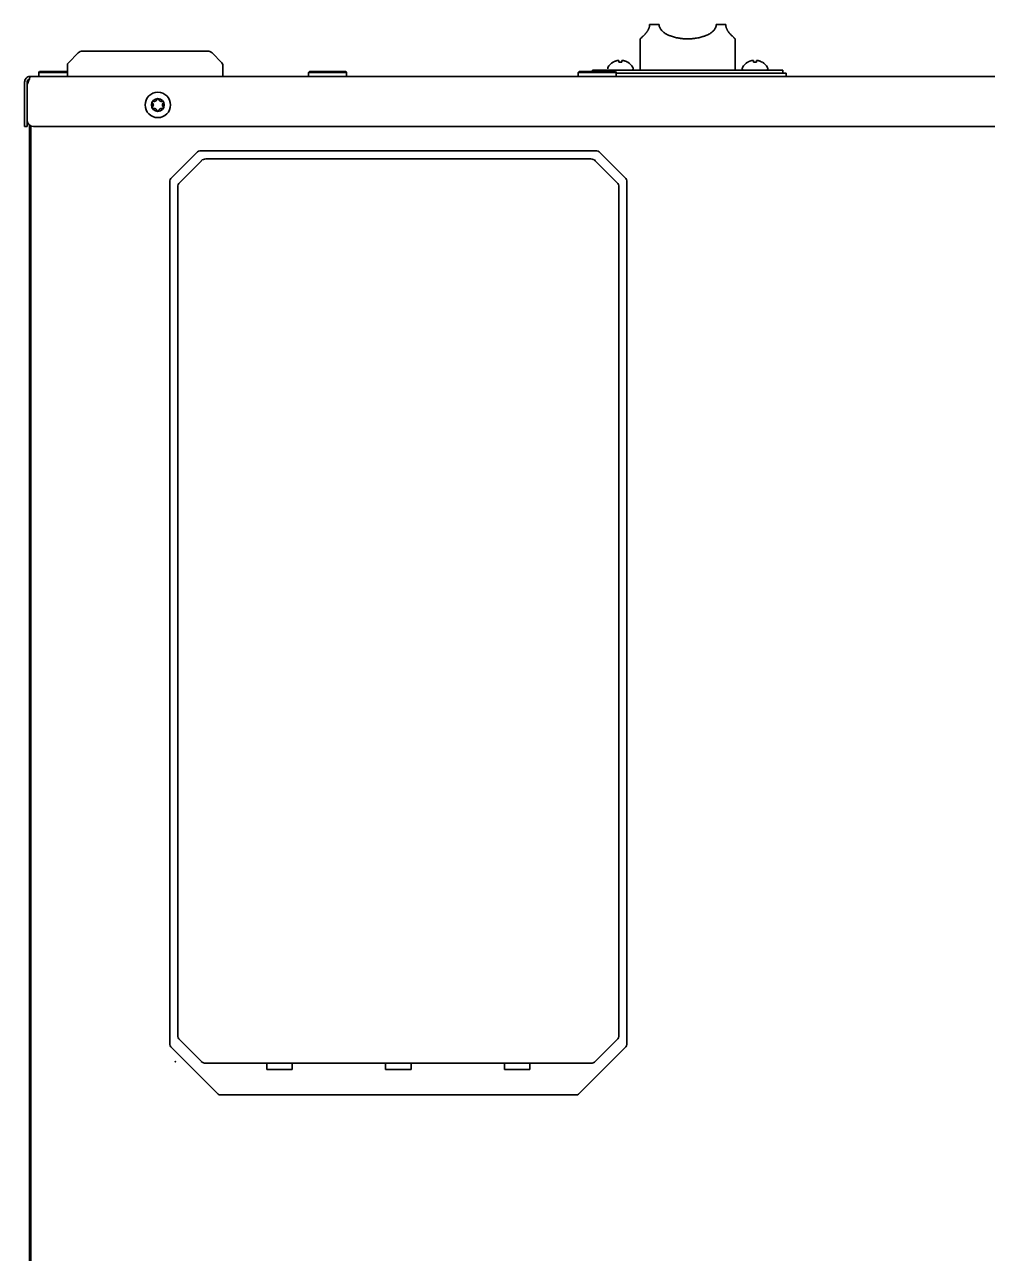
# Model space of a CAD drawing. Extents: x 53 to 4125, y 6244 to 9910.
# Drawn here: x 52.8 to 356.2, y 8372 to 8759.2 of the extents above; entities that cross this region are included whole.
import ezdxf

# ---------------------------------------------------------------- set-up
doc = ezdxf.new("R2010")
doc.units = 0
doc.header["$LTSCALE"] = 5
doc.layers.add('1', color=7, linetype='CONTINUOUS', true_color=0xffffff)
doc.layers.add('ORTHO$15', color=7, linetype='CONTINUOUS', true_color=0xffffff)

msp = doc.modelspace()

# ---------------------------------------------------------------- linework, layer by layer
at = {"layer": '1', "color": 7, "linetype": 'Continuous', "lineweight": 35}
for p, q in [((249.76, 8759.23), (252.76, 8759.23)), ((270.76, 8759.23), (273.76, 8759.23)), ((246.76, 8754.73), (246.76, 8744.9)), ((276.76, 8744.9), (276.76, 8754.73)), ((231.76, 8744.9), (291.76, 8744.9)), ((231.76, 8744.9), (231.76, 8744.4)), ((236.54, 8745.5), (236.54, 8745.3)), ((238.24, 8747.35), (238.24, 8747.38)), ((242.84, 8747.38), (242.84, 8747.35)), ((244.54, 8745.3), (244.54, 8745.5)), ((278.97, 8745.5), (278.97, 8745.3)), ((280.67, 8747.35), (280.67, 8747.38)), ((285.27, 8747.38), (285.27, 8747.35)), ((286.97, 8745.3), (286.97, 8745.5)), ((291.76, 8743.9), (291.76, 8744.9)), ((239.26, 8743.9), (292.76, 8743.9)), ((292.76, 8742.9), (292.76, 8743.9))]:
    msp.add_line(p, q, dxfattribs=at)
for centre, radius, start, end in [((236.94, 8745.5), 0.4, 149.6988, 180), ((240.74, 8743.28), 4.8, 121.5837, 149.6988), ((240.54, 8743.6), 3.78, 90.0035, 97.6041), ((240.54, 8743.6), 3.78, 82.3959, 89.9965), ((240.34, 8743.28), 4.8, 30.3012, 58.4186), ((244.14, 8745.3), 0.4, 270, 0), ((244.14, 8745.5), 0.4, 0, 30.3012), ((279.37, 8745.5), 0.4, 149.6988, 180), ((279.37, 8745.3), 0.4, 180, 270), ((283.17, 8743.28), 4.8, 121.5837, 149.6988), ((282.97, 8743.6), 3.78, 90.0035, 97.6041), ((282.97, 8743.6), 3.78, 82.3959, 89.9965), ((282.77, 8743.28), 4.8, 30.3012, 58.4186), ((286.57, 8745.3), 0.4, 270, 0), ((286.57, 8745.5), 0.4, 0, 30.3012)]:
    msp.add_arc(centre, radius, start, end, dxfattribs=at)
for points, knots in [([(249.76, 8759.23), (249.76, 8759.17), (249.75, 8759.11), (249.75, 8758.99), (249.74, 8758.93), (249.72, 8758.75), (249.7, 8758.64), (249.65, 8758.41), (249.62, 8758.31), (249.55, 8758.1), (249.51, 8758), (249.46, 8757.88), (249.45, 8757.86), (249.43, 8757.81), (249.41, 8757.79), (249.38, 8757.72), (249.36, 8757.67), (249.29, 8757.54), (249.25, 8757.46), (249.15, 8757.29), (249.1, 8757.22), (249, 8757.07), (248.95, 8757), (248.88, 8756.89), (248.85, 8756.86), (248.8, 8756.79), (248.78, 8756.76), (248.7, 8756.66), (248.65, 8756.6), (248.55, 8756.48), (248.51, 8756.42), (248.41, 8756.31), (248.36, 8756.25), (248.13, 8755.99), (247.95, 8755.81), (247.74, 8755.61), (247.7, 8755.57), (247.63, 8755.5), (247.51, 8755.39), (247.41, 8755.3), (247.22, 8755.12), (247.11, 8755.03), (247, 8754.93), (246.97, 8754.91), (246.94, 8754.88), (246.92, 8754.87), (246.91, 8754.86), (246.87, 8754.83), (246.82, 8754.78), (246.78, 8754.75), (246.76, 8754.73), (246.76, 8754.73), (246.76, 8754.73)], [0, 0, 0, 0, 0.015636, 0.015636, 0.031272, 0.031272, 0.062545, 0.062545, 0.093817, 0.093817, 0.12509, 0.12509, 0.132908, 0.132908, 0.140726, 0.140726, 0.156362, 0.156362, 0.187635, 0.187635, 0.218907, 0.218907, 0.25018, 0.25018, 0.265816, 0.265816, 0.281452, 0.281452, 0.312725, 0.312725, 0.343997, 0.343997, 0.37527, 0.37527, 0.50036, 0.50036, 0.531632, 0.531632, 0.562905, 0.62545, 0.62545, 0.750539, 0.750539, 0.781812, 0.797448, 0.797448, 0.813084, 0.813084, 0.875629, 0.938174, 0.938174, 1, 1, 1, 1]), ([(270.76, 8759.23), (270.76, 8759.17), (270.75, 8759.11), (270.74, 8758.99), (270.74, 8758.93), (270.71, 8758.75), (270.68, 8758.64), (270.61, 8758.41), (270.57, 8758.31), (270.47, 8758.1), (270.42, 8758), (270.33, 8757.86), (270.3, 8757.81), (270.23, 8757.72), (270.2, 8757.67), (270.1, 8757.54), (270.03, 8757.45), (269.88, 8757.29), (269.81, 8757.22), (269.65, 8757.07), (269.57, 8756.99), (269.45, 8756.89), (269.4, 8756.85), (269.32, 8756.79), (269.28, 8756.75), (269.14, 8756.66), (269.06, 8756.59), (268.79, 8756.41), (268.6, 8756.3), (268.22, 8756.09), (268.02, 8756), (267.63, 8755.81), (267.42, 8755.73), (267.11, 8755.61), (267, 8755.57), (266.79, 8755.5), (266.68, 8755.46), (266.36, 8755.36), (266.14, 8755.3), (265.48, 8755.12), (265.03, 8755.03), (264.34, 8754.92), (264.11, 8754.88), (263.76, 8754.84), (263.59, 8754.82), (263.41, 8754.8), (263.29, 8754.79), (263.23, 8754.79), (262.7, 8754.75), (262.23, 8754.73), (261.28, 8754.73), (260.81, 8754.75), (260.11, 8754.8), (259.87, 8754.83), (259.52, 8754.87), (259.4, 8754.88), (259.17, 8754.92), (259.06, 8754.93), (258.48, 8755.03), (258.03, 8755.12), (257.37, 8755.29), (257.16, 8755.36), (256.73, 8755.49), (256.52, 8755.57), (256.2, 8755.68), (256.1, 8755.73), (255.89, 8755.81), (255.79, 8755.86), (255.49, 8755.99), (255.29, 8756.09), (255.01, 8756.25), (254.91, 8756.3), (254.73, 8756.42), (254.63, 8756.47), (254.45, 8756.59), (254.37, 8756.66), (254.24, 8756.75), (254.19, 8756.79), (254.11, 8756.85), (254.06, 8756.89), (253.94, 8756.99), (253.86, 8757.07), (253.7, 8757.22), (253.63, 8757.29), (253.48, 8757.46), (253.41, 8757.54), (253.31, 8757.67), (253.28, 8757.72), (253.21, 8757.81), (253.18, 8757.86), (253.09, 8758), (253.04, 8758.1), (252.97, 8758.25), (252.95, 8758.31), (252.91, 8758.39), (252.9, 8758.41), (252.88, 8758.47), (252.87, 8758.5), (252.83, 8758.64), (252.8, 8758.75), (252.78, 8758.93), (252.77, 8758.99), (252.76, 8759.08), (252.76, 8759.11), (252.76, 8759.17), (252.76, 8759.2), (252.76, 8759.23)], [0, 0, 0, 0, 0.007812, 0.007812, 0.015625, 0.015625, 0.03125, 0.03125, 0.046875, 0.046875, 0.0625, 0.0625, 0.070312, 0.070312, 0.078125, 0.078125, 0.09375, 0.09375, 0.109375, 0.109375, 0.125, 0.125, 0.132812, 0.132812, 0.140625, 0.140625, 0.15625, 0.15625, 0.1875, 0.1875, 0.21875, 0.21875, 0.25, 0.25, 0.265625, 0.265625, 0.28125, 0.28125, 0.3125, 0.3125, 0.375, 0.375, 0.40625, 0.40625, 0.421875, 0.429687, 0.429687, 0.4375, 0.4375, 0.5, 0.5, 0.5625, 0.5625, 0.59375, 0.59375, 0.609375, 0.609375, 0.625, 0.625, 0.6875, 0.6875, 0.71875, 0.71875, 0.75, 0.75, 0.765625, 0.765625, 0.78125, 0.78125, 0.8125, 0.8125, 0.828125, 0.828125, 0.84375, 0.84375, 0.859375, 0.859375, 0.867187, 0.867187, 0.875, 0.875, 0.890625, 0.890625, 0.90625, 0.90625, 0.921875, 0.921875, 0.929688, 0.929688, 0.9375, 0.9375, 0.953125, 0.953125, 0.960938, 0.960938, 0.964844, 0.964844, 0.96875, 0.96875, 0.984375, 0.984375, 0.992188, 0.992188, 0.996094, 0.996094, 1, 1, 1, 1]), ([(276.76, 8754.73), (276.76, 8754.73), (276.76, 8754.73), (276.76, 8754.73), (276.73, 8754.75), (276.67, 8754.8), (276.64, 8754.83), (276.57, 8754.88), (276.53, 8754.92), (276.47, 8754.97), (276.43, 8755), (276.39, 8755.04), (276.37, 8755.06), (276.35, 8755.07), (276.29, 8755.13), (276.17, 8755.24), (276.03, 8755.36), (275.89, 8755.5), (275.81, 8755.57), (275.65, 8755.73), (275.56, 8755.81), (275.39, 8755.99), (275.29, 8756.09), (275.18, 8756.22), (275.15, 8756.25), (275.1, 8756.3), (275.08, 8756.33), (275.01, 8756.42), (274.96, 8756.47), (274.81, 8756.66), (274.71, 8756.78), (274.58, 8756.96), (274.56, 8756.99), (274.51, 8757.07), (274.48, 8757.1), (274.41, 8757.22), (274.36, 8757.29), (274.27, 8757.46), (274.22, 8757.54), (274.13, 8757.72), (274.09, 8757.81), (274.03, 8757.93), (274.02, 8757.95), (274, 8758), (273.97, 8758.07), (273.95, 8758.15), (273.89, 8758.31), (273.86, 8758.41), (273.82, 8758.58), (273.81, 8758.64), (273.79, 8758.75), (273.78, 8758.81), (273.76, 8758.99), (273.76, 8759.11), (273.76, 8759.23)], [0, 0, 0, 0, 0.000375, 0.000375, 0.125328, 0.125328, 0.187805, 0.187805, 0.250281, 0.250281, 0.281519, 0.297139, 0.297139, 0.312758, 0.312758, 0.375234, 0.437711, 0.437711, 0.500187, 0.500187, 0.562664, 0.562664, 0.625141, 0.625141, 0.64076, 0.64076, 0.656379, 0.656379, 0.687617, 0.687617, 0.750094, 0.750094, 0.765713, 0.765713, 0.781332, 0.781332, 0.81257, 0.81257, 0.843809, 0.843809, 0.875047, 0.875047, 0.882856, 0.882856, 0.890666, 0.906285, 0.906285, 0.937523, 0.937523, 0.953143, 0.953143, 0.968762, 0.968762, 1, 1, 1, 1]), ([(240.04, 8747.35), (240.04, 8747.47), (240.04, 8747.58), (240.04, 8747.72), (240.04, 8747.76), (240.04, 8747.83), (240.04, 8747.87), (240.04, 8747.9)], [0, 0, 0, 0, 0.5, 0.5, 0.75, 0.75, 1, 1, 1, 1]), ([(242.84, 8747.35), (242.64, 8747.47), (242.43, 8747.58), (242.1, 8747.72), (241.99, 8747.76), (241.77, 8747.83), (241.65, 8747.87), (241.54, 8747.9)], [0, 0, 0, 0, 0.5, 0.5, 0.75, 0.75, 1, 1, 1, 1]), ([(282.47, 8747.35), (282.47, 8747.47), (282.47, 8747.58), (282.47, 8747.72), (282.47, 8747.76), (282.47, 8747.83), (282.47, 8747.87), (282.47, 8747.9)], [0, 0, 0, 0, 0.5, 0.5, 0.75, 0.75, 1, 1, 1, 1]), ([(285.27, 8747.35), (285.07, 8747.47), (284.86, 8747.58), (284.54, 8747.72), (284.43, 8747.76), (284.2, 8747.83), (284.09, 8747.87), (283.97, 8747.9)], [0, 0, 0, 0, 0.5, 0.5, 0.75, 0.75, 1, 1, 1, 1])]:
    msp.add_open_spline(points, degree=3, knots=knots, dxfattribs=at)
for points in [[(239.54, 8747.9), (239.48, 8747.88), (239.38, 8747.85), (239.21, 8747.8), (239.06, 8747.75), (238.9, 8747.69), (238.75, 8747.62), (238.59, 8747.54), (238.43, 8747.46), (238.3, 8747.39), (238.24, 8747.35)], [(240.04, 8747.9), (240.01, 8747.9), (239.97, 8747.91), (239.9, 8747.91), (239.82, 8747.91), (239.75, 8747.91), (239.68, 8747.91), (239.61, 8747.91), (239.56, 8747.9), (239.54, 8747.9)], [(241.54, 8747.9), (241.51, 8747.9), (241.46, 8747.91), (241.39, 8747.91), (241.32, 8747.91), (241.25, 8747.91), (241.18, 8747.91), (241.11, 8747.91), (241.06, 8747.9), (241.04, 8747.9)], [(241.04, 8747.9), (241.04, 8747.88), (241.04, 8747.85), (241.04, 8747.8), (241.04, 8747.75), (241.04, 8747.69), (241.04, 8747.62), (241.04, 8747.54), (241.04, 8747.46), (241.04, 8747.39), (241.04, 8747.35)], [(281.97, 8747.9), (281.92, 8747.88), (281.81, 8747.85), (281.65, 8747.8), (281.49, 8747.75), (281.33, 8747.69), (281.18, 8747.62), (281.03, 8747.54), (280.86, 8747.46), (280.74, 8747.39), (280.67, 8747.35)], [(282.47, 8747.9), (282.45, 8747.9), (282.4, 8747.91), (282.33, 8747.91), (282.26, 8747.91), (282.19, 8747.91), (282.12, 8747.91), (282.04, 8747.91), (282, 8747.9), (281.97, 8747.9)], [(283.97, 8747.9), (283.95, 8747.9), (283.9, 8747.91), (283.82, 8747.91), (283.75, 8747.91), (283.68, 8747.91), (283.61, 8747.91), (283.54, 8747.91), (283.5, 8747.9), (283.47, 8747.9)], [(283.47, 8747.9), (283.47, 8747.88), (283.47, 8747.85), (283.47, 8747.8), (283.47, 8747.75), (283.47, 8747.69), (283.47, 8747.62), (283.47, 8747.54), (283.47, 8747.46), (283.47, 8747.39), (283.47, 8747.35)]]:
    msp.add_open_spline(points, degree=3, dxfattribs=at)
at = {"layer": 'ORTHO$15', "color": 7, "linetype": 'Continuous', "lineweight": 35, "extrusion": (0, 1, 0)}
for p, q in [((66.55, 8747.19), (69.67, 8750.32)), ((71.08, 8750.9), (73.26, 8750.9)), ((73.26, 8750.9), (108.26, 8750.9)), ((108.26, 8750.9), (110.43, 8750.9)), ((114.96, 8747.19), (111.84, 8750.32)), ((57.51, 8744.4), (57.26, 8744.15)), ((66.26, 8744.4), (57.51, 8744.4)), ((66.26, 8742.9), (66.26, 8746.49)), ((115.26, 8746.49), (115.26, 8742.9)), ((142.51, 8744.4), (142.26, 8744.15)), ((154.01, 8744.4), (142.51, 8744.4)), ((154.26, 8744.15), (154.01, 8744.4)), ((227.51, 8744.4), (227.26, 8744.15)), ((239.01, 8744.4), (227.51, 8744.4)), ((239.26, 8744.15), (239.01, 8744.4)), ((52.76, 8740.37), (52.76, 8741.1)), ((52.76, 8740.37), (52.76, 8729.1)), ((53.56, 8740.37), (53.56, 8741.1)), ((53.9, 8741.1), (53.56, 8740.37)), ((53.56, 8740.37), (53.56, 8729.1)), ((53.56, 8740.37), (53.56, 8729.1)), ((54.81, 8742.9), (54.56, 8742.9)), ((54.81, 8742.9), (803.71, 8742.9)), ((66.26, 8744.15), (57.26, 8744.15)), ((57.26, 8744.15), (57.26, 8742.9)), ((154.26, 8744.15), (142.26, 8744.15)), ((142.26, 8744.15), (142.26, 8742.9)), ((154.26, 8742.9), (154.26, 8744.15)), ((227.26, 8744.15), (227.26, 8742.9)), ((239.26, 8744.15), (227.26, 8744.15)), ((239.26, 8742.9), (239.26, 8744.15)), ((52.76, 8727.1), (52.76, 8729.1)), ((53.56, 8729.1), (53.56, 8727.1)), ((53.56, 8727.1), (52.76, 8727.1)), ((54.26, 8012), (54.26, 8727.57)), ((54.76, 8104.94), (54.76, 8727.27)), ((802.95, 8727.1), (55.56, 8727.1)), ((98.85, 8710.7), (107.26, 8719.11)), ((107.97, 8719.4), (108.37, 8719.4)), ((108.5, 8719.4), (232.61, 8719.4)), ((232.74, 8719.4), (233.14, 8719.4)), ((233.85, 8719.11), (242.26, 8710.7)), ((101.64, 8709.49), (108.47, 8716.32)), ((109.88, 8716.9), (231.23, 8716.9)), ((232.64, 8716.32), (239.47, 8709.49)), ((98.56, 8709.59), (98.56, 8709.99)), ((98.56, 8439.35), (98.56, 8709.46)), ((242.56, 8709.99), (242.56, 8709.59)), ((242.56, 8709.46), (242.56, 8439.35)), ((101.06, 8708.07), (101.06, 8707.09)), ((240.06, 8708.07), (240.06, 8707.09)), ((101.06, 8440.73), (101.06, 8588.24)), ((240.06, 8588.24), (240.06, 8440.73)), ((98.56, 8438.57), (98.56, 8439.22)), ((98.56, 8437.82), (98.56, 8438.57)), ((108.47, 8432.49), (101.64, 8439.32)), ((239.47, 8439.32), (232.64, 8432.49)), ((242.56, 8439.22), (242.56, 8438.57)), ((242.56, 8438.57), (242.56, 8437.82)), ((113.76, 8422.2), (98.85, 8437.11)), ((242.26, 8437.11), (227.35, 8422.2)), ((112.71, 8431.9), (109.88, 8431.9)), ((228.4, 8431.9), (112.71, 8431.9)), ((129.11, 8429.9), (129.11, 8431.9)), ((137.11, 8431.9), (137.11, 8429.9)), ((166.56, 8429.9), (166.56, 8431.9)), ((174.56, 8431.9), (174.56, 8429.9)), ((204.01, 8429.9), (204.01, 8431.9)), ((212.01, 8431.9), (212.01, 8429.9)), ((231.23, 8431.9), (228.4, 8431.9)), ((137.11, 8429.9), (129.11, 8429.9)), ((174.56, 8429.9), (166.56, 8429.9)), ((212.01, 8429.9), (204.01, 8429.9)), ((226.64, 8421.9), (114.47, 8421.9))]:
    msp.add_line(p, q, dxfattribs=at)
at = {"layer": 'ORTHO$15', "color": 7, "linetype": 'Continuous', "lineweight": 35}
msp.add_circle((94.76, 8733.9), 4, dxfattribs=at)
at = {"layer": 'ORTHO$15', "color": 7, "linetype": 'Continuous', "lineweight": 35, "extrusion": (0, 0, -1)}
msp.add_circle((-94.76, 8733.9), 2.03, dxfattribs=at)
for centre, radius, start, end in [((-71.08, 8748.9), 2, 45, 90), ((-110.43, 8748.9), 2, 90, 135), ((-67.26, 8746.49), 1, 0, 45), ((-114.26, 8746.49), 1, 135, 180), ((-107.97, 8718.4), 1, 45, 90), ((-233.14, 8718.4), 1, 90, 135), ((-241.56, 8709.99), 1, 135, 180), ((-103.06, 8440.73), 2, 315, 0), ((-231.23, 8433.9), 2, 225, 270), ((-226.64, 8422.9), 1, 225, 270)]:
    msp.add_arc(centre, radius, start, end, dxfattribs=at)
at = {"layer": 'ORTHO$15', "color": 7, "linetype": 'Continuous', "lineweight": 35}
for centre, radius, start, end in [((55.56, 8729.1), 2, 180, 270), ((109.88, 8714.9), 2, 90, 135), ((231.23, 8714.9), 2, 45, 90), ((99.56, 8709.99), 1, 135, 180), ((103.06, 8708.07), 2, 135, 180), ((238.06, 8708.07), 2, 0, 45), ((238.06, 8440.73), 2, 315, 0), ((99.56, 8437.82), 1, 180, 225), ((241.56, 8437.82), 1, 315, 0), ((109.88, 8433.9), 2, 225, 270), ((114.47, 8422.9), 1, 225, 270)]:
    msp.add_arc(centre, radius, start, end, dxfattribs=at)
for points, knots in [([(54.41, 8742.9), (54.18, 8742.88), (53.97, 8742.82), (53.56, 8742.62), (53.38, 8742.49), (53.08, 8742.16), (52.96, 8741.96), (52.8, 8741.55), (52.76, 8741.33), (52.76, 8741.1)], [0, 0, 0, 0, 0.25, 0.25, 0.5, 0.5, 0.75, 0.75, 1, 1, 1, 1]), ([(54.47, 8742.1), (54.41, 8742.09), (54.35, 8742.08), (54.23, 8742.05), (54.17, 8742.03), (54.06, 8741.97), (54.01, 8741.94), (53.91, 8741.87), (53.86, 8741.82), (53.78, 8741.73), (53.74, 8741.68), (53.67, 8741.58), (53.65, 8741.52), (53.6, 8741.41), (53.58, 8741.35), (53.56, 8741.23), (53.56, 8741.16), (53.56, 8741.1)], [0, 0, 0, 0, 0.125, 0.125, 0.25, 0.25, 0.375, 0.375, 0.5, 0.5, 0.625, 0.625, 0.75, 0.75, 0.875, 0.875, 1, 1, 1, 1]), ([(54.78, 8742.9), (54.75, 8742.89), (54.71, 8742.87), (54.63, 8742.81), (54.6, 8742.77), (54.52, 8742.67), (54.49, 8742.61), (54.41, 8742.48), (54.38, 8742.4), (54.3, 8742.24), (54.27, 8742.15), (54.19, 8741.96), (54.15, 8741.86), (54.08, 8741.65), (54.04, 8741.54), (53.97, 8741.33), (53.93, 8741.21), (53.9, 8741.1)], [0, 0, 0, 0, 0.125, 0.125, 0.25, 0.25, 0.375, 0.375, 0.5, 0.5, 0.625, 0.625, 0.75, 0.75, 0.875, 0.875, 1, 1, 1, 1]), ([(54.81, 8742.9), (54.81, 8742.9), (54.81, 8742.9), (54.81, 8742.9), (54.8, 8742.9), (54.8, 8742.9), (54.8, 8742.9), (54.8, 8742.9), (54.8, 8742.9), (54.8, 8742.9), (54.8, 8742.9), (54.79, 8742.9), (54.79, 8742.9), (54.79, 8742.9), (54.79, 8742.9), (54.78, 8742.9), (54.78, 8742.9)], [0, 0, 0, 0, 0.073473, 0.146486, 0.219075, 0.291275, 0.363122, 0.434652, 0.505902, 0.57691, 0.647713, 0.71835, 0.788858, 0.859277, 0.929644, 1, 1, 1, 1]), ([(93.1, 8734.48), (93.09, 8734.5), (93.06, 8734.52), (93.04, 8734.55), (93.03, 8734.58), (93.03, 8734.59), (93.02, 8734.6), (93.02, 8734.61), (93.01, 8734.64), (93.01, 8734.66), (93, 8734.68), (93, 8734.69), (93, 8734.71), (93, 8734.72), (93, 8734.75), (93, 8734.77), (93.01, 8734.79), (93.01, 8734.8), (93.02, 8734.82), (93.02, 8734.83), (93.03, 8734.86), (93.04, 8734.87), (93.05, 8734.9), (93.05, 8734.91), (93.07, 8734.92), (93.07, 8734.93), (93.09, 8734.95), (93.1, 8734.96), (93.12, 8734.98), (93.13, 8734.99), (93.14, 8735), (93.15, 8735), (93.18, 8735.02), (93.19, 8735.03), (93.22, 8735.04), (93.23, 8735.04), (93.24, 8735.04), (93.25, 8735.05), (93.28, 8735.05), (93.3, 8735.06), (93.32, 8735.06), (93.33, 8735.06), (93.35, 8735.06), (93.36, 8735.06), (93.39, 8735.05), (93.41, 8735.05), (93.42, 8735.05)], [0, 0, 0, 0, 0.0625, 0.125, 0.125, 0.15625, 0.15625, 0.1875, 0.1875, 0.25, 0.25, 0.28125, 0.28125, 0.3125, 0.3125, 0.375, 0.375, 0.40625, 0.40625, 0.4375, 0.4375, 0.5, 0.5, 0.53125, 0.53125, 0.5625, 0.5625, 0.625, 0.625, 0.65625, 0.65625, 0.6875, 0.6875, 0.75, 0.75, 0.78125, 0.78125, 0.8125, 0.8125, 0.875, 0.875, 0.90625, 0.90625, 0.9375, 0.9375, 1, 1, 1, 1]), ([(93.42, 8732.76), (93.41, 8732.75), (93.37, 8732.75), (93.33, 8732.75), (93.31, 8732.75), (93.3, 8732.75), (93.28, 8732.75), (93.27, 8732.75), (93.24, 8732.76), (93.23, 8732.76), (93.2, 8732.77), (93.19, 8732.78), (93.18, 8732.79), (93.17, 8732.79), (93.14, 8732.81), (93.13, 8732.82), (93.11, 8732.83), (93.1, 8732.84), (93.09, 8732.85), (93.08, 8732.86), (93.07, 8732.88), (93.05, 8732.9), (93.04, 8732.92), (93.04, 8732.93), (93.03, 8732.95), (93.02, 8732.96), (93.01, 8732.98), (93.01, 8733), (93, 8733.03), (93, 8733.04), (93, 8733.05), (93, 8733.06), (93, 8733.08), (93, 8733.09), (93, 8733.11), (93, 8733.12), (93.01, 8733.15), (93.01, 8733.16), (93.02, 8733.19), (93.02, 8733.2), (93.03, 8733.22), (93.03, 8733.22), (93.04, 8733.25), (93.05, 8733.26), (93.07, 8733.29), (93.07, 8733.29), (93.09, 8733.31), (93.09, 8733.31), (93.1, 8733.32)], [0, 0, 0, 0, 0.0625, 0.125, 0.125, 0.15625, 0.15625, 0.1875, 0.1875, 0.25, 0.25, 0.28125, 0.28125, 0.3125, 0.3125, 0.375, 0.375, 0.40625, 0.40625, 0.4375, 0.4375, 0.5, 0.5, 0.53125, 0.53125, 0.5625, 0.5625, 0.625, 0.625, 0.65625, 0.65625, 0.6875, 0.6875, 0.71875, 0.71875, 0.75, 0.75, 0.8125, 0.8125, 0.84375, 0.84375, 0.875, 0.875, 0.9375, 0.9375, 0.96875, 0.96875, 1, 1, 1, 1]), ([(93.1, 8733.32), (93.14, 8733.36), (93.17, 8733.4), (93.21, 8733.47), (93.23, 8733.49), (93.25, 8733.52), (93.25, 8733.54), (93.26, 8733.56), (93.27, 8733.57), (93.3, 8733.63), (93.31, 8733.69), (93.32, 8733.75), (93.33, 8733.77), (93.33, 8733.79), (93.33, 8733.81), (93.34, 8733.85), (93.34, 8733.87), (93.34, 8733.96), (93.33, 8734.01), (93.32, 8734.09), (93.31, 8734.12), (93.3, 8734.16), (93.29, 8734.17), (93.29, 8734.19), (93.28, 8734.21), (93.25, 8734.27), (93.23, 8734.32), (93.18, 8734.38), (93.17, 8734.4), (93.13, 8734.44), (93.12, 8734.46), (93.1, 8734.48)], [0, 0, 0, 0, 0.125, 0.125, 0.1875, 0.1875, 0.21875, 0.21875, 0.25, 0.25, 0.375, 0.375, 0.40625, 0.40625, 0.4375, 0.4375, 0.5, 0.5, 0.625, 0.625, 0.6875, 0.6875, 0.71875, 0.71875, 0.75, 0.75, 0.875, 0.875, 0.9375, 0.9375, 1, 1, 1, 1]), ([(93.42, 8735.05), (93.47, 8735.03), (93.53, 8735.02), (93.61, 8735.02), (93.63, 8735.02), (93.67, 8735.02), (93.69, 8735.02), (93.71, 8735.02), (93.73, 8735.02), (93.79, 8735.03), (93.85, 8735.04), (93.91, 8735.07), (93.92, 8735.07), (93.95, 8735.08), (93.96, 8735.09), (94, 8735.1), (94.02, 8735.12), (94.09, 8735.16), (94.14, 8735.19), (94.19, 8735.23), (94.2, 8735.24), (94.22, 8735.26), (94.25, 8735.29), (94.29, 8735.34), (94.32, 8735.39), (94.34, 8735.42), (94.35, 8735.43), (94.36, 8735.45), (94.37, 8735.47), (94.4, 8735.53), (94.42, 8735.58), (94.43, 8735.63)], [0, 0, 0, 0, 0.125, 0.125, 0.1875, 0.1875, 0.21875, 0.21875, 0.25, 0.25, 0.375, 0.375, 0.40625, 0.40625, 0.4375, 0.4375, 0.5, 0.5, 0.625, 0.625, 0.65625, 0.65625, 0.6875, 0.75, 0.8125, 0.8125, 0.84375, 0.84375, 0.875, 0.875, 1, 1, 1, 1]), ([(94.43, 8732.18), (94.42, 8732.23), (94.4, 8732.28), (94.36, 8732.35), (94.35, 8732.37), (94.33, 8732.41), (94.32, 8732.42), (94.31, 8732.44), (94.3, 8732.45), (94.26, 8732.5), (94.22, 8732.54), (94.17, 8732.59), (94.16, 8732.6), (94.14, 8732.61), (94.13, 8732.62), (94.09, 8732.65), (94.07, 8732.66), (94, 8732.7), (93.95, 8732.72), (93.89, 8732.75), (93.87, 8732.75), (93.85, 8732.76), (93.81, 8732.77), (93.74, 8732.78), (93.69, 8732.78), (93.65, 8732.79), (93.63, 8732.79), (93.61, 8732.78), (93.59, 8732.78), (93.53, 8732.78), (93.47, 8732.77), (93.42, 8732.76)], [0, 0, 0, 0, 0.125, 0.125, 0.1875, 0.1875, 0.21875, 0.21875, 0.25, 0.25, 0.375, 0.375, 0.40625, 0.40625, 0.4375, 0.4375, 0.5, 0.5, 0.625, 0.625, 0.65625, 0.65625, 0.6875, 0.75, 0.8125, 0.8125, 0.84375, 0.84375, 0.875, 0.875, 1, 1, 1, 1]), ([(94.43, 8735.63), (94.44, 8735.65), (94.45, 8735.68), (94.46, 8735.71), (94.48, 8735.73), (94.49, 8735.74), (94.5, 8735.76), (94.5, 8735.76), (94.52, 8735.78), (94.53, 8735.8), (94.56, 8735.81), (94.56, 8735.82), (94.58, 8735.83), (94.59, 8735.83), (94.61, 8735.85), (94.63, 8735.85), (94.65, 8735.86), (94.66, 8735.86), (94.68, 8735.87), (94.69, 8735.87), (94.72, 8735.88), (94.74, 8735.88), (94.76, 8735.88), (94.77, 8735.88), (94.79, 8735.88), (94.8, 8735.87), (94.83, 8735.87), (94.85, 8735.86), (94.87, 8735.86), (94.88, 8735.85), (94.9, 8735.85), (94.91, 8735.84), (94.93, 8735.83), (94.95, 8735.82), (94.97, 8735.8), (94.98, 8735.8), (94.99, 8735.78), (95, 8735.78), (95.01, 8735.76), (95.03, 8735.74), (95.04, 8735.72), (95.05, 8735.71), (95.05, 8735.7), (95.06, 8735.69), (95.07, 8735.66), (95.08, 8735.65), (95.08, 8735.63)], [0, 0, 0, 0, 0.0625, 0.125, 0.125, 0.15625, 0.15625, 0.1875, 0.1875, 0.25, 0.25, 0.28125, 0.28125, 0.3125, 0.3125, 0.375, 0.375, 0.40625, 0.40625, 0.4375, 0.4375, 0.5, 0.5, 0.53125, 0.53125, 0.5625, 0.5625, 0.625, 0.625, 0.65625, 0.65625, 0.6875, 0.6875, 0.75, 0.75, 0.78125, 0.78125, 0.8125, 0.8125, 0.875, 0.875, 0.90625, 0.90625, 0.9375, 0.9375, 1, 1, 1, 1]), ([(95.08, 8735.63), (95.09, 8735.58), (95.11, 8735.53), (95.15, 8735.46), (95.16, 8735.43), (95.18, 8735.4), (95.19, 8735.39), (95.2, 8735.36), (95.21, 8735.35), (95.25, 8735.3), (95.29, 8735.26), (95.34, 8735.22), (95.35, 8735.21), (95.37, 8735.19), (95.38, 8735.18), (95.42, 8735.16), (95.44, 8735.14), (95.51, 8735.1), (95.56, 8735.08), (95.62, 8735.06), (95.64, 8735.05), (95.66, 8735.05), (95.7, 8735.04), (95.77, 8735.02), (95.82, 8735.02), (95.86, 8735.02), (95.88, 8735.02), (95.9, 8735.02), (95.92, 8735.02), (95.98, 8735.02), (96.04, 8735.03), (96.09, 8735.05)], [0, 0, 0, 0, 0.125, 0.125, 0.1875, 0.1875, 0.21875, 0.21875, 0.25, 0.25, 0.375, 0.375, 0.40625, 0.40625, 0.4375, 0.4375, 0.5, 0.5, 0.625, 0.625, 0.65625, 0.65625, 0.6875, 0.75, 0.8125, 0.8125, 0.84375, 0.84375, 0.875, 0.875, 1, 1, 1, 1]), ([(96.09, 8732.76), (96.04, 8732.77), (95.98, 8732.78), (95.9, 8732.79), (95.88, 8732.79), (95.84, 8732.78), (95.82, 8732.78), (95.8, 8732.78), (95.78, 8732.78), (95.72, 8732.77), (95.66, 8732.76), (95.6, 8732.74), (95.59, 8732.73), (95.56, 8732.72), (95.55, 8732.72), (95.51, 8732.7), (95.49, 8732.69), (95.42, 8732.65), (95.37, 8732.62), (95.32, 8732.57), (95.31, 8732.56), (95.29, 8732.54), (95.26, 8732.51), (95.22, 8732.46), (95.19, 8732.42), (95.17, 8732.38), (95.16, 8732.37), (95.15, 8732.35), (95.14, 8732.34), (95.11, 8732.28), (95.09, 8732.23), (95.08, 8732.18)], [0, 0, 0, 0, 0.125, 0.125, 0.1875, 0.1875, 0.21875, 0.21875, 0.25, 0.25, 0.375, 0.375, 0.40625, 0.40625, 0.4375, 0.4375, 0.5, 0.5, 0.625, 0.625, 0.65625, 0.65625, 0.6875, 0.75, 0.8125, 0.8125, 0.84375, 0.84375, 0.875, 0.875, 1, 1, 1, 1]), ([(96.09, 8735.05), (96.1, 8735.05), (96.14, 8735.06), (96.18, 8735.06), (96.2, 8735.06), (96.21, 8735.06), (96.23, 8735.05), (96.24, 8735.05), (96.27, 8735.05), (96.28, 8735.04), (96.31, 8735.03), (96.32, 8735.03), (96.33, 8735.02), (96.34, 8735.01), (96.37, 8735), (96.38, 8734.99), (96.4, 8734.97), (96.41, 8734.96), (96.42, 8734.95), (96.43, 8734.94), (96.45, 8734.92), (96.46, 8734.91), (96.47, 8734.88), (96.47, 8734.87), (96.48, 8734.86), (96.49, 8734.85), (96.5, 8734.82), (96.5, 8734.8), (96.51, 8734.78), (96.51, 8734.77), (96.51, 8734.75), (96.51, 8734.74), (96.51, 8734.72), (96.51, 8734.71), (96.51, 8734.69), (96.51, 8734.68), (96.51, 8734.66), (96.5, 8734.64), (96.49, 8734.61), (96.49, 8734.6), (96.48, 8734.59), (96.48, 8734.58), (96.47, 8734.55), (96.46, 8734.54), (96.44, 8734.52), (96.44, 8734.51), (96.43, 8734.5), (96.42, 8734.49), (96.41, 8734.48)], [0, 0, 0, 0, 0.0625, 0.125, 0.125, 0.15625, 0.15625, 0.1875, 0.1875, 0.25, 0.25, 0.28125, 0.28125, 0.3125, 0.3125, 0.375, 0.375, 0.40625, 0.40625, 0.4375, 0.4375, 0.5, 0.5, 0.53125, 0.53125, 0.5625, 0.5625, 0.625, 0.625, 0.65625, 0.65625, 0.6875, 0.6875, 0.71875, 0.71875, 0.75, 0.75, 0.8125, 0.8125, 0.84375, 0.84375, 0.875, 0.875, 0.9375, 0.9375, 0.96875, 0.96875, 1, 1, 1, 1]), ([(96.41, 8733.32), (96.43, 8733.31), (96.45, 8733.28), (96.47, 8733.25), (96.48, 8733.22), (96.48, 8733.22), (96.49, 8733.2), (96.49, 8733.19), (96.5, 8733.16), (96.51, 8733.15), (96.51, 8733.11), (96.51, 8733.09), (96.51, 8733.05), (96.51, 8733.04), (96.5, 8733.01), (96.5, 8733), (96.5, 8732.98), (96.49, 8732.97), (96.48, 8732.95), (96.48, 8732.93), (96.46, 8732.91), (96.46, 8732.9), (96.45, 8732.88), (96.44, 8732.88), (96.42, 8732.85), (96.41, 8732.84), (96.39, 8732.82), (96.38, 8732.82), (96.37, 8732.81), (96.36, 8732.8), (96.34, 8732.79), (96.32, 8732.78), (96.29, 8732.77), (96.28, 8732.76), (96.27, 8732.76), (96.26, 8732.76), (96.23, 8732.75), (96.21, 8732.75), (96.19, 8732.75), (96.18, 8732.75), (96.16, 8732.75), (96.15, 8732.75), (96.12, 8732.75), (96.11, 8732.75), (96.09, 8732.76)], [0, 0, 0, 0, 0.0625, 0.125, 0.125, 0.15625, 0.15625, 0.1875, 0.1875, 0.25, 0.25, 0.3125, 0.3125, 0.375, 0.375, 0.40625, 0.40625, 0.4375, 0.4375, 0.5, 0.5, 0.53125, 0.53125, 0.5625, 0.5625, 0.625, 0.625, 0.65625, 0.65625, 0.6875, 0.6875, 0.75, 0.75, 0.78125, 0.78125, 0.8125, 0.8125, 0.875, 0.875, 0.90625, 0.90625, 0.9375, 0.9375, 1, 1, 1, 1]), ([(96.41, 8734.48), (96.37, 8734.45), (96.34, 8734.4), (96.3, 8734.34), (96.28, 8734.32), (96.26, 8734.27), (96.25, 8734.24), (96.22, 8734.17), (96.2, 8734.12), (96.19, 8734.05), (96.18, 8734.04), (96.18, 8734.01), (96.18, 8734), (96.17, 8733.96), (96.17, 8733.93), (96.17, 8733.85), (96.18, 8733.79), (96.19, 8733.71), (96.2, 8733.69), (96.21, 8733.65), (96.22, 8733.64), (96.23, 8733.61), (96.23, 8733.6), (96.26, 8733.54), (96.28, 8733.49), (96.33, 8733.42), (96.34, 8733.4), (96.38, 8733.36), (96.39, 8733.34), (96.41, 8733.32)], [0, 0, 0, 0, 0.125, 0.125, 0.1875, 0.1875, 0.25, 0.25, 0.375, 0.375, 0.40625, 0.40625, 0.4375, 0.4375, 0.5, 0.5, 0.625, 0.625, 0.6875, 0.6875, 0.71875, 0.71875, 0.75, 0.75, 0.875, 0.875, 0.9375, 0.9375, 1, 1, 1, 1]), ([(95.08, 8732.18), (95.08, 8732.16), (95.06, 8732.12), (95.05, 8732.09), (95.03, 8732.07), (95.03, 8732.06), (95.01, 8732.05), (95.01, 8732.04), (94.99, 8732.02), (94.98, 8732.01), (94.95, 8731.99), (94.95, 8731.99), (94.93, 8731.98), (94.92, 8731.97), (94.9, 8731.96), (94.88, 8731.95), (94.86, 8731.94), (94.85, 8731.94), (94.83, 8731.94), (94.82, 8731.93), (94.79, 8731.93), (94.77, 8731.93), (94.75, 8731.93), (94.74, 8731.93), (94.72, 8731.93), (94.71, 8731.93), (94.68, 8731.93), (94.66, 8731.94), (94.64, 8731.95), (94.63, 8731.95), (94.61, 8731.96), (94.6, 8731.96), (94.58, 8731.98), (94.56, 8731.99), (94.54, 8732), (94.54, 8732.01), (94.52, 8732.02), (94.52, 8732.03), (94.5, 8732.05), (94.49, 8732.06), (94.47, 8732.08), (94.47, 8732.09), (94.46, 8732.11), (94.45, 8732.12), (94.44, 8732.14), (94.44, 8732.16), (94.43, 8732.18)], [0, 0, 0, 0, 0.0625, 0.125, 0.125, 0.15625, 0.15625, 0.1875, 0.1875, 0.25, 0.25, 0.28125, 0.28125, 0.3125, 0.3125, 0.375, 0.375, 0.40625, 0.40625, 0.4375, 0.4375, 0.5, 0.5, 0.53125, 0.53125, 0.5625, 0.5625, 0.625, 0.625, 0.65625, 0.65625, 0.6875, 0.6875, 0.75, 0.75, 0.78125, 0.78125, 0.8125, 0.8125, 0.875, 0.875, 0.90625, 0.90625, 0.9375, 0.9375, 1, 1, 1, 1]), ([(101.06, 8588.24), (101.06, 8589.69), (101.06, 8591.14), (101.06, 8594.03), (101.06, 8595.47), (101.06, 8598.36), (101.06, 8599.8), (101.06, 8602.67), (101.06, 8604.11), (101.06, 8608.42), (101.06, 8611.28), (101.06, 8617), (101.06, 8619.84), (101.06, 8624.11), (101.06, 8625.53), (101.06, 8628.36), (101.06, 8629.78), (101.06, 8634.02), (101.06, 8636.84), (101.06, 8641.05), (101.06, 8642.45), (101.06, 8644.55), (101.06, 8645.6), (101.06, 8646.82), (101.06, 8647.35), (101.06, 8647.7), (101.06, 8647.87), (101.06, 8650.83), (101.06, 8653.59), (101.06, 8657.66), (101.06, 8659.01), (101.06, 8661.69), (101.06, 8663.02), (101.06, 8665.66), (101.06, 8666.97), (101.06, 8669.56), (101.06, 8670.85), (101.06, 8673.4), (101.06, 8674.66), (101.06, 8677.16), (101.06, 8678.39), (101.06, 8679.92), (101.06, 8680.22), (101.06, 8680.68), (101.06, 8680.83), (101.06, 8681.13), (101.06, 8681.88), (101.06, 8682.63), (101.06, 8684.39), (101.06, 8685.54), (101.06, 8687.23), (101.06, 8687.79), (101.06, 8688.89), (101.06, 8689.43), (101.06, 8691.04), (101.06, 8692.08), (101.06, 8694.1), (101.06, 8695.08), (101.06, 8696.15), (101.06, 8696.27), (101.06, 8696.51), (101.06, 8696.62), (101.06, 8696.97), (101.06, 8697.66), (101.06, 8698.33), (101.06, 8699.63), (101.06, 8700.45), (101.06, 8702.01), (101.06, 8702.75), (101.06, 8703.79), (101.06, 8704.13), (101.06, 8704.78), (101.06, 8705.09), (101.06, 8705.47), (101.06, 8705.55), (101.06, 8705.7), (101.06, 8705.77), (101.06, 8705.99), (101.06, 8706.13), (101.06, 8706.41), (101.06, 8706.55), (101.06, 8706.82), (101.06, 8706.96), (101.06, 8707.09)], [0, 0, 0, 0, 0.03125, 0.03125, 0.0625, 0.0625, 0.09375, 0.09375, 0.125, 0.125, 0.1875, 0.1875, 0.25, 0.25, 0.28125, 0.28125, 0.3125, 0.3125, 0.375, 0.375, 0.40625, 0.40625, 0.421875, 0.429688, 0.433594, 0.433594, 0.4375, 0.4375, 0.5, 0.5, 0.53125, 0.53125, 0.5625, 0.5625, 0.59375, 0.59375, 0.625, 0.625, 0.65625, 0.65625, 0.6875, 0.6875, 0.695313, 0.695313, 0.699219, 0.699219, 0.703125, 0.71875, 0.71875, 0.75, 0.75, 0.765625, 0.765625, 0.78125, 0.78125, 0.8125, 0.8125, 0.84375, 0.84375, 0.847656, 0.847656, 0.851563, 0.851563, 0.859375, 0.875, 0.875, 0.90625, 0.90625, 0.9375, 0.9375, 0.953125, 0.953125, 0.96875, 0.96875, 0.972656, 0.972656, 0.976563, 0.976563, 0.984375, 0.984375, 0.992188, 0.992188, 1, 1, 1, 1]), ([(240.06, 8707.09), (240.06, 8706.96), (240.06, 8706.82), (240.06, 8706.55), (240.06, 8706.41), (240.06, 8706.13), (240.06, 8705.98), (240.06, 8705.76), (240.06, 8705.68), (240.06, 8705.53), (240.06, 8705.46), (240.06, 8705.07), (240.06, 8704.76), (240.06, 8704.1), (240.06, 8703.76), (240.06, 8702.71), (240.06, 8701.97), (240.06, 8700.41), (240.06, 8699.59), (240.06, 8697.86), (240.06, 8696.96), (240.06, 8695.08), (240.06, 8694.1), (240.06, 8692.58), (240.06, 8692.06), (240.06, 8691.4), (240.06, 8691.27), (240.06, 8691), (240.06, 8690.6), (240.06, 8689.66), (240.06, 8688.84), (240.06, 8687.73), (240.06, 8686.06), (240.06, 8684.33), (240.06, 8681.98), (240.06, 8680.78), (240.06, 8677.13), (240.06, 8674.62), (240.06, 8671.72), (240.06, 8671.39), (240.06, 8670.75), (240.06, 8670.42), (240.06, 8669.44), (240.06, 8668.79), (240.06, 8666.82), (240.06, 8665.5), (240.06, 8662.85), (240.06, 8661.52), (240.06, 8658.84), (240.06, 8657.5), (240.06, 8654.8), (240.06, 8653.44), (240.06, 8650.72), (240.06, 8649.36), (240.06, 8646.61), (240.06, 8645.24), (240.06, 8642.48), (240.06, 8641.09), (240.06, 8636.92), (240.06, 8634.12), (240.06, 8628.5), (240.06, 8625.67), (240.06, 8619.98), (240.06, 8617.12), (240.06, 8613.52), (240.06, 8612.8), (240.06, 8611.72), (240.06, 8611.36), (240.06, 8610.64), (240.06, 8610.28), (240.06, 8608.48), (240.06, 8607.04), (240.06, 8604.15), (240.06, 8602.7), (240.06, 8599.82), (240.06, 8598.37), (240.06, 8595.48), (240.06, 8594.03), (240.06, 8591.14), (240.06, 8589.69), (240.06, 8588.24)], [0, 0, 0, 0, 0.007813, 0.007813, 0.015625, 0.015625, 0.023438, 0.023438, 0.027344, 0.027344, 0.03125, 0.03125, 0.046875, 0.046875, 0.0625, 0.0625, 0.09375, 0.09375, 0.125, 0.125, 0.15625, 0.15625, 0.1875, 0.1875, 0.203125, 0.203125, 0.207031, 0.207031, 0.210937, 0.21875, 0.234375, 0.234375, 0.25, 0.28125, 0.28125, 0.3125, 0.3125, 0.375, 0.375, 0.382812, 0.382812, 0.390625, 0.390625, 0.40625, 0.40625, 0.4375, 0.4375, 0.46875, 0.46875, 0.5, 0.5, 0.53125, 0.53125, 0.5625, 0.5625, 0.59375, 0.59375, 0.625, 0.625, 0.6875, 0.6875, 0.75, 0.75, 0.8125, 0.8125, 0.828125, 0.828125, 0.835937, 0.835937, 0.84375, 0.84375, 0.875, 0.875, 0.90625, 0.90625, 0.9375, 0.9375, 0.96875, 0.96875, 1, 1, 1, 1])]:
    msp.add_open_spline(points, degree=3, knots=knots, dxfattribs=at)
for points in [[(54.56, 8742.9), (54.5, 8742.9), (54.45, 8742.9), (54.41, 8742.9)], [(108.37, 8719.4), (108.42, 8719.4), (108.46, 8719.4), (108.5, 8719.4)], [(232.61, 8719.4), (232.65, 8719.4), (232.7, 8719.4), (232.74, 8719.4)], [(98.56, 8709.46), (98.56, 8709.5), (98.56, 8709.54), (98.56, 8709.59)], [(242.56, 8709.59), (242.56, 8709.54), (242.56, 8709.5), (242.56, 8709.46)], [(98.56, 8439.22), (98.56, 8439.26), (98.56, 8439.31), (98.56, 8439.35)], [(242.56, 8439.35), (242.56, 8439.31), (242.56, 8439.26), (242.56, 8439.22)]]:
    msp.add_open_spline(points, degree=3, dxfattribs=at)
at = {"layer": 'ORTHO$15', "color": 7, "linetype": 'Continuous', "lineweight": 35, "extrusion": (0, 1, 0)}
msp.add_point((100.26, 8432.4), dxfattribs=at)

doc.saveas('drawing.dxf')
